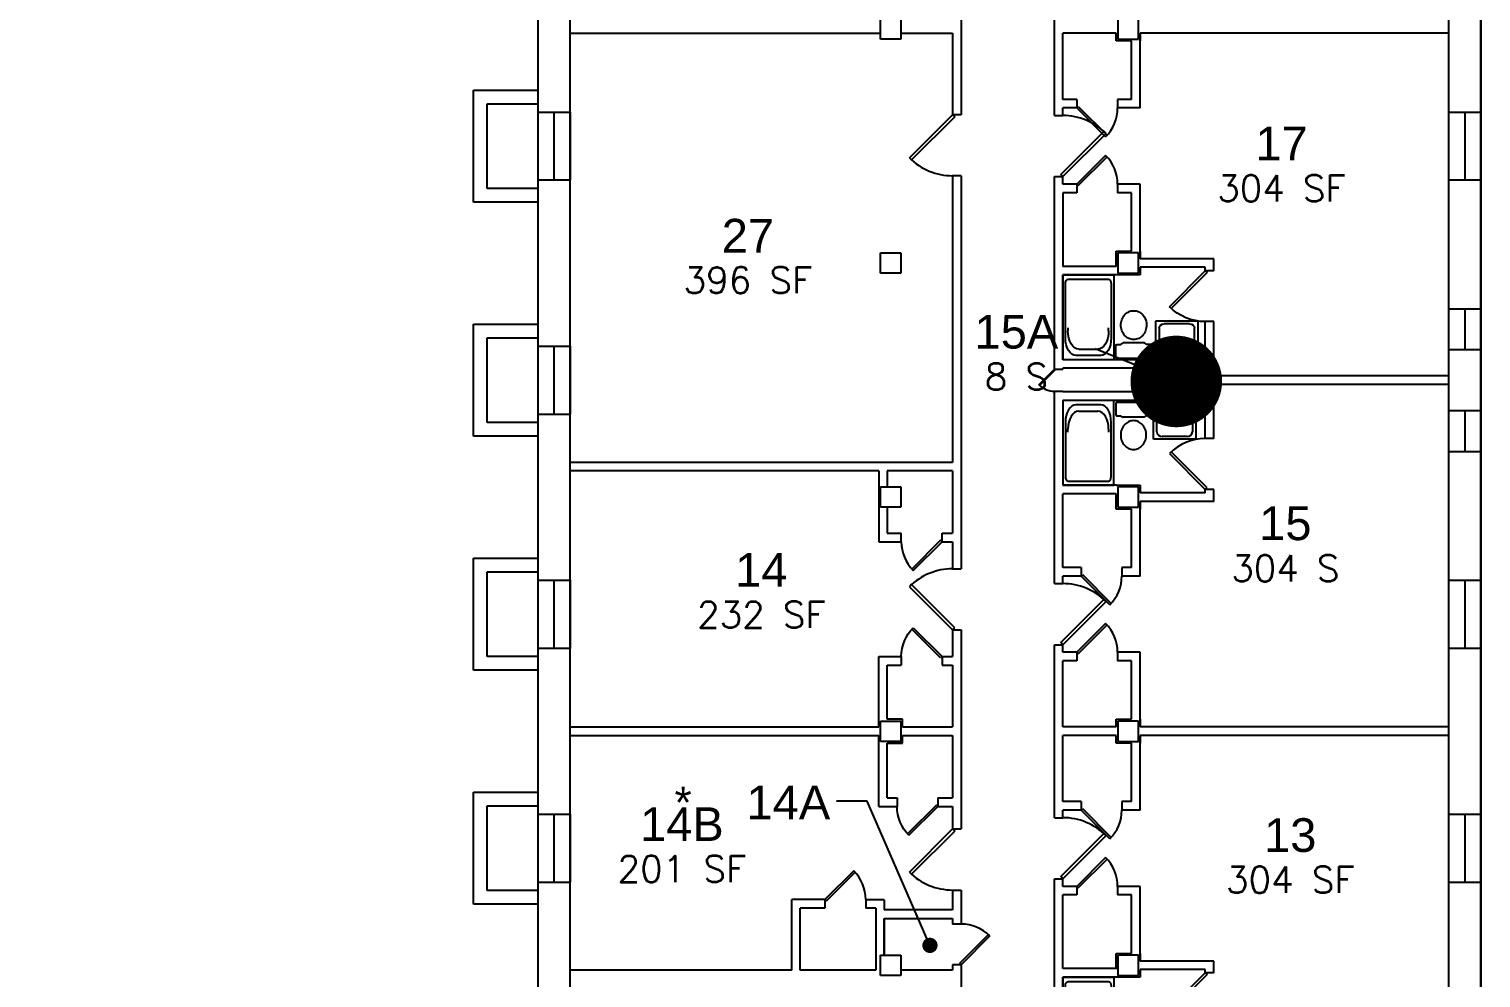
# Model space of a CAD drawing. Header units: inches. Extents: x 3065714 to 3066071, y 1244958 to 1245337.
# Drawn here: x 3065849.7 to 3065921, y 1245229.8 to 1245276.5 of the extents above; entities that cross this region are included whole.
import ezdxf
from ezdxf import colors
from ezdxf.entities.mleader import LeaderData, LeaderLine
from ezdxf.enums import TextEntityAlignment as Align
from ezdxf.math import Vec2, Vec3

# ---------------------------------------------------------------- set-up
doc = ezdxf.new("R2010")
doc.units = ezdxf.units.IN
doc.header["$MEASUREMENT"] = 0
for name, color, linetype in [('A-DOOR', 2, 'Continuous'), ('A-GLAZ', 2, 'Continuous'), ('A-SPAC-ANOT', 7, 'Continuous'), ('A-SPAC-GROS', 6, 'Continuous'), ('A-SPAC-RMNO', 4, 'Continuous'), ('A-SPAC-RMTW', 4, 'Continuous'), ('A-WALL', 7, 'Continuous'), ('P-FIXT', 3, 'Continuous'), ('S-COLS', 5, 'Continuous')]:
    doc.layers.add(name, color=color, linetype=linetype)
doc.styles.add('FAI1', font='arial.ttf')
doc.styles.add('ROMANS', font='romans.shx')
doc.styles.add('SIMPLEX', font='simplex')
doc.styles.get("Standard").update_dxf_attribs({"font": 'arial.ttf'})
doc.dimstyles.get("Standard").update_dxf_attribs({"dimtxt": 0.18, "dimasz": 0.18, "dimexe": 0.18, "dimexo": 0.0625, "dimgap": 0.09, "dimtad": 0, "dimtih": 1, "dimtoh": 1, "dimdec": 4, "dimzin": 0, "dimdsep": 46, "dimtxsty": 'Standard', "dimcen": 0.09, "dimadec": 0, "dimazin": 0, "dimtfac": 1, "dimtdec": 4, "dimtofl": 0, "dimtmove": 0, "dimatfit": 3, "dimfxl": 1, "dimtolj": 1, "dimtzin": 0, "dimarcsym": 0})

# ---------------------------------------------------------------- blocks, each defined once
blk = doc.blocks.new('AB141')
for p, q in [((1, 0.5), (0, 0.5)), ((0, 0.5), (0, -0.5)), ((0.05, 0.395071), (0.05, -0.395071)), ((0.743209, 0.45), (0.104929, 0.45)), ((0.624759, 0.4), (0.660817, 0.4)), ((1, -0.5), (1, 0.5)), ((0.874759, 0.186058), (0.874759, -0.186058)), ((0.95, -0.243209), (0.95, 0.243209)), ((0, -0.5), (1, -0.5)), ((0.104929, -0.45), (0.743209, -0.45)), ((0.660817, -0.4), (0.624759, -0.4))]:
    blk.add_line(p, q)
for centre, radius, start, end in [((0.104929, 0.395071), 0.054929, 90, 180), ((0.660817, 0.186058), 0.213942, 0, 90), ((0.743209, 0.243209), 0.206791, 0, 90), ((0.660817, -0.186058), 0.213942, 270, 0), ((0.743209, -0.243209), 0.206791, 270, 0), ((0.104929, -0.395071), 0.054929, 180, 270)]:
    blk.add_arc(centre, radius, start, end)
blk = doc.blocks.new('AD131')
for p, q in [((0.03333, -0.475023), (0.03333, 0.475023)), ((0.05833, 0.500023), (0.298978, 0.500023)), ((0.323978, 0.475023), (0.323978, 0.362171)), ((0.323978, 0.362171), (0.354249, 0.298611)), ((0.354249, 0.298611), (0.354249, -0.298611)), ((0.323978, -0.362171), (0.354249, -0.298611)), ((0.05833, -0.500023), (0.298978, -0.500023)), ((0.323978, -0.475023), (0.323978, -0.362171))]:
    blk.add_line(p, q)
blk.add_lwpolyline([(1.033321, -0.002131, 0.084445), (1.00948, 0.138025, 0.091522), (0.944276, 0.252035, 0.103706), (0.835094, 0.337134, 0.134256), (0.729302, 0.357313, 0.114344), (0.615596, 0.330966, 0.103706), (0.514328, 0.252035, 0.091522), (0.449124, 0.138025, 0.084445), (0.425283, -0.002131, 0.084445), (0.449124, -0.142287, 0.091522), (0.514328, -0.256296, 0.103706), (0.615596, -0.335228, 0.114344), (0.729302, -0.361575, 0.114344), (0.843008, -0.335228, 0.103706), (0.944276, -0.256296, 0.091522), (1.00948, -0.142287, 0.084445)], format="xyb", close=True)
for centre, start, end in [((0.05833, 0.475023), 90, 180), ((0.298978, 0.475023), 0, 90), ((0.05833, -0.475023), 180, 270), ((0.298978, -0.475023), 270, 0)]:
    blk.add_arc(centre, 0.025, start, end)
blk = doc.blocks.new('AC141')
for p, q in [((0, 0.5), (1, 0.5)), ((0, -0.5), (0, 0.5)), ((0.346581, 0.4183), (0.810283, 0.4183)), ((1, 0.5), (1, -0.5)), ((0.0753, 0.12255), (0.145017, 0.12255)), ((0.0753, -0.12255), (0.0753, 0.12255)), ((0.145017, 0.12255), (0.145017, -0.12255)), ((0.226581, -0.2983), (0.226581, 0.2983)), ((0.930283, 0.2983), (0.930283, -0.2983)), ((0.145017, -0.12255), (0.0753, -0.12255)), ((1, -0.5), (0, -0.5)), ((0.810283, -0.4183), (0.346581, -0.4183))]:
    blk.add_line(p, q)
for centre, start, end in [((0.346581, 0.2983), 90, 180), ((0.810283, 0.2983), 0, 90), ((0.346581, -0.2983), 180, 270), ((0.810283, -0.2983), 270, 0)]:
    blk.add_arc(centre, 0.12, start, end)
blk = doc.blocks.new('ADO101')
for p, q in [((0.465624, -0.034373), (-0.240645, 0.671896)), ((-0.207108, 0.707105), (0.499997, 0)), ((0.499997, 0), (0.465624, -0.034373))]:
    blk.add_line(p, q)
blk.add_arc((0.499997, 0), 0.999997, 135, 180)
blk = doc.blocks.new('AWI002')
blk.add_line((-0.5, -1), (0.5, -1))
blk = doc.blocks.new('ADO001')
for p, q in [((0.207106, 0.707105), (-0.499999, 0)), ((-0.465625, -0.034373), (0.240643, 0.671896)), ((-0.499999, 0), (-0.465625, -0.034373))]:
    blk.add_line(p, q)
blk.add_arc((-0.499999, 0), 0.999997, 0, 45)
blk = doc.blocks.new('FMGRM1')
at = {"style": 'FAI1'}
for tag, p in [('DATA1', (0, -0.2836)), ('DATA2', (0, -0.443)), ('DATA3', (0, -0.6024)), ('DATA4', (0, -0.7618)), ('DATA5', (0, -0.9213))]:
    blk.add_attdef(tag, text='', height=0.1172, dxfattribs=at).set_placement(p, align=Align.CENTER)
at = {"layer": 'A-SPAC-RMNO', "style": 'FAI1'}
blk.add_attdef('RMNUMB', text='', height=0.16, dxfattribs=at).set_placement((0, 0), align=Align.MIDDLE)
blk = doc.blocks.new('_Dot')
at = {"color": 0, "linetype": 'ByBlock', "lineweight": -2}
blk.add_line((-0.5, 0), (-1, 0), dxfattribs=at)
at = {"color": 0, "linetype": 'ByBlock', "const_width": 0.5}
blk.add_lwpolyline([(-0.25, 0, 1), (0.25, 0, 1)], format="xyb", close=True, dxfattribs=at)
blk = doc.blocks.new('SEECHART')
blk.add_text('*', height=0.15).set_placement((0, 0), align=Align.MIDDLE_CENTER)

msp = doc.modelspace()

# ---------------------------------------------------------------- linework, layer by layer
at = {"layer": 'A-GLAZ'}
for p, q in [((3065874.683, 1245272.382), (3065874.683, 1245269.048)), ((3065876.266, 1245272.382), (3065876.266, 1245269.048)), ((3065919.432, 1245269.048), (3065919.432, 1245272.382)), ((3065921.016, 1245269.048), (3065921.016, 1245272.382)), ((3065919.432, 1245260.715), (3065919.432, 1245262.715)), ((3065921.016, 1245260.715), (3065921.016, 1245262.715)), ((3065874.683, 1245260.882), (3065874.683, 1245257.548)), ((3065876.266, 1245260.882), (3065876.266, 1245257.548)), ((3065919.432, 1245255.715), (3065919.432, 1245257.715)), ((3065921.016, 1245255.715), (3065921.016, 1245257.715)), ((3065874.683, 1245249.382), (3065874.683, 1245246.048)), ((3065876.266, 1245249.382), (3065876.266, 1245246.048)), ((3065919.432, 1245246.048), (3065919.432, 1245249.382)), ((3065921.016, 1245246.048), (3065921.016, 1245249.382)), ((3065874.683, 1245237.882), (3065874.683, 1245234.548)), ((3065876.266, 1245237.882), (3065876.266, 1245234.548)), ((3065919.432, 1245234.548), (3065919.432, 1245237.882)), ((3065921.016, 1245234.548), (3065921.016, 1245237.882))]:
    msp.add_line(p, q, dxfattribs=at)
at = {"layer": 'A-SPAC-GROS'}
msp.add_lwpolyline([(3065874.683, 1245172.132), (3065849.683, 1245172.132), (3065849.683, 1245162.132), (3065874.683, 1245162.132), (3065874.683, 1245126.632), (3065895.064, 1245126.632), (3065900.564, 1245126.632), (3065921.016, 1245126.632), (3065921.016, 1245312.465), (3065917.016, 1245312.465), (3065917.016, 1245321.465), (3065902.349, 1245321.465), (3065893.349, 1245321.465), (3065888.683, 1245321.465), (3065888.683, 1245312.465), (3065874.683, 1245312.465)], close=True, dxfattribs=at)
at = {"layer": 'A-WALL'}
for p, q in [((3065874.683, 1245312.465), (3065874.683, 1245169.548)), ((3065921.016, 1245312.465), (3065921.016, 1245169.724)), ((3065876.266, 1245169.548), (3065876.266, 1245310.882)), ((3065919.432, 1245169.724), (3065919.432, 1245310.866)), ((3065895.474, 1245280.673), (3065895.474, 1245272.257)), ((3065900.058, 1245272.215), (3065900.058, 1245280.715)), ((3065876.266, 1245276.257), (3065891.516, 1245276.257)), ((3065892.516, 1245276.257), (3065895.058, 1245276.257)), ((3065895.058, 1245276.257), (3065895.058, 1245272.257)), ((3065900.474, 1245273.007), (3065900.474, 1245276.257)), ((3065903.099, 1245276.257), (3065900.474, 1245276.257)), ((3065903.099, 1245275.882), (3065903.099, 1245276.257)), ((3065919.432, 1245276.257), (3065904.266, 1245276.257)), ((3065904.266, 1245272.59), (3065904.266, 1245276.257)), ((3065904.266, 1245276.257), (3065904.266, 1245275.882)), ((3065903.849, 1245275.882), (3065903.099, 1245275.882)), ((3065903.849, 1245273.007), (3065903.849, 1245275.882)), ((3065871.516, 1245267.965), (3065871.516, 1245273.465)), ((3065871.516, 1245273.465), (3065874.683, 1245273.465)), ((3065872.183, 1245268.632), (3065872.183, 1245272.798)), ((3065872.183, 1245272.798), (3065874.683, 1245272.798)), ((3065901.162, 1245273.007), (3065900.474, 1245273.007)), ((3065900.474, 1245272.215), (3065900.474, 1245272.59)), ((3065901.162, 1245272.59), (3065900.474, 1245272.59)), ((3065901.162, 1245273.007), (3065901.162, 1245272.59)), ((3065903.849, 1245273.007), (3065903.162, 1245273.007)), ((3065903.162, 1245273.007), (3065903.162, 1245272.59)), ((3065904.266, 1245272.59), (3065903.162, 1245272.59)), ((3065874.683, 1245272.382), (3065876.266, 1245272.382)), ((3065895.474, 1245272.257), (3065895.058, 1245272.257)), ((3065900.058, 1245272.215), (3065900.474, 1245272.215)), ((3065919.432, 1245272.382), (3065921.016, 1245272.382)), ((3065874.683, 1245269.048), (3065876.266, 1245269.048)), ((3065895.058, 1245269.257), (3065895.058, 1245255.173)), ((3065895.474, 1245269.257), (3065895.058, 1245269.257)), ((3065895.474, 1245269.257), (3065895.474, 1245249.944)), ((3065900.058, 1245269.215), (3065900.474, 1245269.215)), ((3065900.058, 1245259.757), (3065900.058, 1245269.215)), ((3065900.474, 1245268.84), (3065900.474, 1245269.215)), ((3065919.432, 1245269.048), (3065921.016, 1245269.048)), ((3065874.683, 1245268.632), (3065872.183, 1245268.632)), ((3065901.162, 1245268.84), (3065900.474, 1245268.84)), ((3065900.474, 1245268.423), (3065900.474, 1245264.798)), ((3065901.162, 1245268.423), (3065900.474, 1245268.423)), ((3065901.162, 1245268.84), (3065901.162, 1245268.423)), ((3065904.266, 1245268.84), (3065903.162, 1245268.84)), ((3065903.162, 1245268.84), (3065903.162, 1245268.423)), ((3065903.849, 1245268.423), (3065903.162, 1245268.423)), ((3065903.849, 1245265.548), (3065903.849, 1245268.423)), ((3065904.266, 1245265.173), (3065904.266, 1245268.84)), ((3065874.683, 1245267.965), (3065871.516, 1245267.965)), ((3065903.099, 1245265.548), (3065903.849, 1245265.548)), ((3065903.099, 1245264.798), (3065903.099, 1245265.548)), ((3065904.266, 1245265.548), (3065904.266, 1245265.173)), ((3065903.099, 1245264.798), (3065900.474, 1245264.798)), ((3065907.891, 1245265.173), (3065904.266, 1245265.173)), ((3065904.266, 1245264.757), (3065904.266, 1245264.382)), ((3065907.474, 1245264.757), (3065904.266, 1245264.757)), ((3065907.474, 1245264.59), (3065907.474, 1245264.757)), ((3065907.891, 1245264.59), (3065907.474, 1245264.59)), ((3065907.891, 1245264.59), (3065907.891, 1245265.173)), ((3065903.099, 1245264.382), (3065900.474, 1245264.382)), ((3065900.474, 1245264.382), (3065900.474, 1245260.215)), ((3065904.266, 1245264.382), (3065903.099, 1245264.382)), ((3065919.432, 1245262.715), (3065921.016, 1245262.715)), ((3065871.516, 1245256.465), (3065871.516, 1245261.965)), ((3065871.516, 1245261.965), (3065874.683, 1245261.965)), ((3065907.891, 1245262.09), (3065907.474, 1245262.09)), ((3065907.474, 1245260.215), (3065907.474, 1245262.09)), ((3065907.891, 1245259.423), (3065907.891, 1245262.09)), ((3065872.183, 1245257.132), (3065872.183, 1245261.298)), ((3065872.183, 1245261.298), (3065874.683, 1245261.298)), ((3065874.683, 1245260.882), (3065876.266, 1245260.882)), ((3065919.432, 1245260.715), (3065921.016, 1245260.715)), ((3065900.058, 1245259.757), (3065900.474, 1245259.757)), ((3065907.474, 1245260.215), (3065900.474, 1245260.215)), ((3065900.474, 1245259.798), (3065900.474, 1245259.757)), ((3065907.474, 1245259.798), (3065900.474, 1245259.798)), ((3065907.474, 1245258.632), (3065907.474, 1245259.798)), ((3065919.432, 1245259.423), (3065907.891, 1245259.423)), ((3065919.432, 1245259.007), (3065907.891, 1245259.007)), ((3065907.891, 1245256.34), (3065907.891, 1245259.007)), ((3065900.058, 1245249.215), (3065900.058, 1245258.673)), ((3065900.058, 1245258.673), (3065900.474, 1245258.673)), ((3065900.474, 1245258.673), (3065900.474, 1245258.632)), ((3065907.474, 1245258.632), (3065900.474, 1245258.632)), ((3065907.474, 1245258.215), (3065900.474, 1245258.215)), ((3065900.474, 1245258.215), (3065900.474, 1245254.048)), ((3065907.474, 1245256.34), (3065907.474, 1245258.215)), ((3065874.683, 1245257.548), (3065876.266, 1245257.548)), ((3065919.432, 1245257.715), (3065921.016, 1245257.715)), ((3065874.683, 1245257.132), (3065872.183, 1245257.132)), ((3065874.683, 1245256.465), (3065871.516, 1245256.465)), ((3065907.891, 1245256.34), (3065907.474, 1245256.34)), ((3065919.432, 1245255.715), (3065921.016, 1245255.715)), ((3065895.058, 1245255.173), (3065876.266, 1245255.173)), ((3065891.433, 1245254.757), (3065876.266, 1245254.757)), ((3065891.433, 1245254.757), (3065891.433, 1245251.277)), ((3065895.058, 1245254.757), (3065891.849, 1245254.757)), ((3065891.849, 1245254.757), (3065891.849, 1245253.965)), ((3065895.058, 1245254.757), (3065895.058, 1245251.694)), ((3065903.099, 1245254.048), (3065900.474, 1245254.048)), ((3065903.099, 1245254.048), (3065904.266, 1245254.048)), ((3065904.266, 1245254.048), (3065904.266, 1245253.673)), ((3065900.474, 1245250.007), (3065900.474, 1245253.632)), ((3065903.099, 1245253.632), (3065900.474, 1245253.632)), ((3065903.099, 1245252.882), (3065903.099, 1245253.632)), ((3065907.474, 1245253.673), (3065904.266, 1245253.673)), ((3065904.266, 1245253.257), (3065904.266, 1245252.882)), ((3065904.266, 1245249.59), (3065904.266, 1245253.257)), ((3065907.891, 1245253.257), (3065904.266, 1245253.257)), ((3065907.891, 1245253.84), (3065907.474, 1245253.84)), ((3065907.474, 1245253.673), (3065907.474, 1245253.84)), ((3065907.891, 1245253.257), (3065907.891, 1245253.84)), ((3065891.849, 1245252.965), (3065891.849, 1245251.694)), ((3065903.849, 1245252.882), (3065903.099, 1245252.882)), ((3065903.849, 1245250.007), (3065903.849, 1245252.882)), ((3065891.433, 1245251.277), (3065892.537, 1245251.277)), ((3065891.849, 1245251.694), (3065892.537, 1245251.694)), ((3065892.537, 1245251.277), (3065892.537, 1245251.694)), ((3065894.537, 1245251.694), (3065895.058, 1245251.694)), ((3065894.537, 1245251.277), (3065894.537, 1245251.694)), ((3065894.537, 1245251.277), (3065895.058, 1245251.277)), ((3065895.058, 1245251.277), (3065895.058, 1245249.944)), ((3065871.516, 1245244.965), (3065871.516, 1245250.465)), ((3065871.516, 1245250.465), (3065874.683, 1245250.465)), ((3065872.183, 1245245.632), (3065872.183, 1245249.798)), ((3065872.183, 1245249.798), (3065874.683, 1245249.798)), ((3065895.058, 1245249.944), (3065895.474, 1245249.944)), ((3065901.37, 1245250.007), (3065900.474, 1245250.007)), ((3065901.37, 1245250.007), (3065901.37, 1245249.59)), ((3065903.849, 1245250.007), (3065903.37, 1245250.007)), ((3065903.37, 1245250.007), (3065903.37, 1245249.59)), ((3065874.683, 1245249.382), (3065876.266, 1245249.382)), ((3065900.058, 1245249.215), (3065900.474, 1245249.215)), ((3065900.474, 1245249.215), (3065900.474, 1245249.59)), ((3065901.37, 1245249.59), (3065900.474, 1245249.59)), ((3065904.266, 1245249.59), (3065903.37, 1245249.59)), ((3065919.432, 1245249.382), (3065921.016, 1245249.382)), ((3065895.058, 1245246.944), (3065895.474, 1245246.944)), ((3065895.058, 1245246.944), (3065895.058, 1245245.632)), ((3065895.474, 1245246.944), (3065895.474, 1245237.162)), ((3065874.683, 1245246.048), (3065876.266, 1245246.048)), ((3065900.058, 1245246.215), (3065900.474, 1245246.215)), ((3065900.058, 1245237.715), (3065900.058, 1245246.215)), ((3065900.474, 1245245.84), (3065900.474, 1245246.215)), ((3065919.432, 1245246.048), (3065921.016, 1245246.048)), ((3065874.683, 1245245.632), (3065872.183, 1245245.632)), ((3065891.433, 1245245.632), (3065892.537, 1245245.632)), ((3065891.433, 1245242.173), (3065891.433, 1245245.632)), ((3065892.537, 1245245.632), (3065892.537, 1245245.215)), ((3065894.537, 1245245.632), (3065895.058, 1245245.632)), ((3065894.537, 1245245.632), (3065894.537, 1245245.215)), ((3065901.162, 1245245.84), (3065900.474, 1245245.84)), ((3065900.474, 1245242.173), (3065900.474, 1245245.423)), ((3065901.162, 1245245.423), (3065900.474, 1245245.423)), ((3065901.162, 1245245.84), (3065901.162, 1245245.423)), ((3065904.266, 1245245.84), (3065903.162, 1245245.84)), ((3065903.162, 1245245.84), (3065903.162, 1245245.423)), ((3065903.849, 1245245.423), (3065903.162, 1245245.423)), ((3065903.849, 1245242.548), (3065903.849, 1245245.423)), ((3065904.266, 1245242.173), (3065904.266, 1245245.84)), ((3065874.683, 1245244.965), (3065871.516, 1245244.965)), ((3065891.849, 1245245.215), (3065892.537, 1245245.215)), ((3065891.849, 1245242.548), (3065891.849, 1245245.215)), ((3065894.537, 1245245.215), (3065895.058, 1245245.215)), ((3065895.058, 1245245.215), (3065895.058, 1245242.173)), ((3065892.599, 1245242.548), (3065891.849, 1245242.548)), ((3065892.599, 1245242.173), (3065892.599, 1245242.548)), ((3065903.099, 1245242.548), (3065903.849, 1245242.548)), ((3065903.099, 1245242.173), (3065903.099, 1245242.548)), ((3065904.266, 1245242.548), (3065904.266, 1245242.173)), ((3065876.266, 1245242.173), (3065891.433, 1245242.173)), ((3065876.266, 1245241.757), (3065891.433, 1245241.757)), ((3065891.433, 1245238.267), (3065891.433, 1245241.757)), ((3065892.599, 1245242.173), (3065895.058, 1245242.173)), ((3065892.599, 1245241.382), (3065892.599, 1245241.757)), ((3065892.599, 1245241.757), (3065895.058, 1245241.757)), ((3065895.058, 1245241.757), (3065895.058, 1245238.683)), ((3065903.099, 1245242.173), (3065900.474, 1245242.173)), ((3065900.474, 1245238.507), (3065900.474, 1245241.757)), ((3065903.099, 1245241.757), (3065900.474, 1245241.757)), ((3065903.099, 1245241.382), (3065903.099, 1245241.757)), ((3065919.432, 1245242.173), (3065904.266, 1245242.173)), ((3065919.432, 1245241.757), (3065904.266, 1245241.757)), ((3065904.266, 1245238.09), (3065904.266, 1245241.757)), ((3065904.266, 1245241.757), (3065904.266, 1245241.382)), ((3065891.849, 1245241.382), (3065892.599, 1245241.382)), ((3065891.849, 1245238.683), (3065891.849, 1245241.382)), ((3065903.849, 1245241.382), (3065903.099, 1245241.382)), ((3065903.849, 1245238.507), (3065903.849, 1245241.382)), ((3065871.516, 1245233.465), (3065871.516, 1245238.965)), ((3065871.516, 1245238.965), (3065874.683, 1245238.965)), ((3065872.183, 1245234.132), (3065872.183, 1245238.298)), ((3065872.183, 1245238.298), (3065874.683, 1245238.298)), ((3065891.433, 1245238.267), (3065892.328, 1245238.267)), ((3065891.849, 1245238.683), (3065892.328, 1245238.683)), ((3065892.328, 1245238.683), (3065892.328, 1245238.267)), ((3065894.328, 1245238.683), (3065895.058, 1245238.683)), ((3065894.328, 1245238.683), (3065894.328, 1245238.267)), ((3065894.328, 1245238.267), (3065895.058, 1245238.267)), ((3065895.058, 1245238.267), (3065895.058, 1245237.162)), ((3065901.37, 1245238.507), (3065900.474, 1245238.507)), ((3065901.37, 1245238.507), (3065901.37, 1245238.09)), ((3065903.849, 1245238.507), (3065903.37, 1245238.507)), ((3065903.37, 1245238.507), (3065903.37, 1245238.09)), ((3065874.683, 1245237.882), (3065876.266, 1245237.882)), ((3065900.058, 1245237.715), (3065900.474, 1245237.715)), ((3065900.474, 1245237.715), (3065900.474, 1245238.09)), ((3065901.37, 1245238.09), (3065900.474, 1245238.09)), ((3065904.266, 1245238.09), (3065903.37, 1245238.09)), ((3065919.432, 1245237.882), (3065921.016, 1245237.882)), ((3065895.058, 1245237.162), (3065895.474, 1245237.162)), ((3065900.058, 1245234.715), (3065900.474, 1245234.715)), ((3065900.058, 1245225.257), (3065900.058, 1245234.715)), ((3065900.474, 1245234.34), (3065900.474, 1245234.715)), ((3065874.683, 1245234.132), (3065872.183, 1245234.132)), ((3065874.683, 1245234.548), (3065876.266, 1245234.548)), ((3065895.058, 1245234.162), (3065895.058, 1245233.183)), ((3065895.058, 1245234.162), (3065895.474, 1245234.162)), ((3065895.474, 1245234.162), (3065895.474, 1245232.491)), ((3065901.162, 1245234.34), (3065900.474, 1245234.34)), ((3065900.474, 1245230.298), (3065900.474, 1245233.923)), ((3065901.162, 1245233.923), (3065900.474, 1245233.923)), ((3065901.162, 1245234.34), (3065901.162, 1245233.923)), ((3065904.266, 1245234.34), (3065903.162, 1245234.34)), ((3065903.162, 1245234.34), (3065903.162, 1245233.923)), ((3065903.849, 1245233.923), (3065903.162, 1245233.923)), ((3065903.849, 1245231.048), (3065903.849, 1245233.923)), ((3065904.266, 1245230.673), (3065904.266, 1245234.34)), ((3065919.432, 1245234.548), (3065921.016, 1245234.548)), ((3065874.683, 1245233.465), (3065871.516, 1245233.465)), ((3065887.151, 1245230.215), (3065887.151, 1245233.694)), ((3065888.787, 1245233.694), (3065887.151, 1245233.694)), ((3065887.568, 1245230.215), (3065887.568, 1245233.277)), ((3065888.787, 1245233.277), (3065887.568, 1245233.277)), ((3065888.787, 1245233.694), (3065888.787, 1245233.277)), ((3065891.703, 1245233.683), (3065890.787, 1245233.683)), ((3065890.787, 1245233.683), (3065890.787, 1245233.277)), ((3065891.287, 1245233.277), (3065890.787, 1245233.277)), ((3065891.287, 1245233.277), (3065891.287, 1245230.215)), ((3065895.058, 1245233.183), (3065891.703, 1245233.183)), ((3065891.703, 1245232.767), (3065891.703, 1245230.965)), ((3065891.703, 1245230.965), (3065891.703, 1245232.767)), ((3065895.058, 1245232.767), (3065895.058, 1245232.491)), ((3065895.474, 1245232.491), (3065895.058, 1245232.491)), ((3065903.099, 1245231.048), (3065903.849, 1245231.048)), ((3065903.099, 1245230.298), (3065903.099, 1245231.048)), ((3065904.266, 1245231.048), (3065904.266, 1245230.673)), ((3065895.058, 1245230.491), (3065895.058, 1245230.215)), ((3065895.474, 1245230.491), (3065895.058, 1245230.491)), ((3065895.474, 1245230.491), (3065895.474, 1245218.757)), ((3065907.891, 1245230.673), (3065904.266, 1245230.673)), ((3065907.891, 1245230.09), (3065907.891, 1245230.673)), ((3065887.151, 1245230.215), (3065876.266, 1245230.215)), ((3065891.287, 1245230.215), (3065887.568, 1245230.215)), ((3065895.058, 1245230.215), (3065892.516, 1245230.215)), ((3065903.183, 1245230.298), (3065900.474, 1245230.298)), ((3065903.099, 1245229.882), (3065900.474, 1245229.882)), ((3065900.474, 1245229.882), (3065900.474, 1245225.715)), ((3065904.266, 1245229.882), (3065903.099, 1245229.882)), ((3065904.266, 1245230.257), (3065904.266, 1245229.882)), ((3065904.266, 1245230.257), (3065904.266, 1245229.882)), ((3065907.474, 1245230.257), (3065904.266, 1245230.257)), ((3065907.474, 1245230.09), (3065907.474, 1245230.257)), ((3065907.891, 1245230.09), (3065907.474, 1245230.09))]:
    msp.add_line(p, q, dxfattribs=at)
at = {"layer": 'A-WALL', "flags": 128}
for points in [[(3065891.703, 1245233.683), (3065891.703, 1245233.183)], [(3065891.703, 1245232.767), (3065895.058, 1245232.767)]]:
    msp.add_lwpolyline(points, dxfattribs=at)
at = {"layer": 'S-COLS'}
for p, q in [((3065891.516, 1245275.965), (3065891.516, 1245276.965)), ((3065892.516, 1245276.965), (3065892.516, 1245275.965)), ((3065903.183, 1245276.965), (3065903.183, 1245275.965)), ((3065904.183, 1245275.965), (3065904.183, 1245276.965)), ((3065892.516, 1245275.965), (3065891.516, 1245275.965)), ((3065903.183, 1245275.965), (3065904.183, 1245275.965)), ((3065891.516, 1245265.465), (3065892.516, 1245265.465)), ((3065891.516, 1245264.465), (3065891.516, 1245265.465)), ((3065892.516, 1245265.465), (3065892.516, 1245264.465)), ((3065903.183, 1245265.465), (3065903.183, 1245264.465)), ((3065904.183, 1245265.465), (3065903.183, 1245265.465)), ((3065904.183, 1245264.465), (3065904.183, 1245265.465)), ((3065892.516, 1245264.465), (3065891.516, 1245264.465)), ((3065903.183, 1245264.465), (3065904.183, 1245264.465)), ((3065891.516, 1245253.965), (3065892.516, 1245253.965)), ((3065891.516, 1245252.965), (3065891.516, 1245253.965)), ((3065892.516, 1245253.965), (3065892.516, 1245252.965)), ((3065903.183, 1245253.965), (3065903.183, 1245252.965)), ((3065904.183, 1245253.965), (3065903.183, 1245253.965)), ((3065904.183, 1245252.965), (3065904.183, 1245253.965)), ((3065892.516, 1245252.965), (3065891.516, 1245252.965)), ((3065903.183, 1245252.965), (3065904.183, 1245252.965)), ((3065891.516, 1245242.465), (3065892.516, 1245242.465)), ((3065891.516, 1245241.465), (3065891.516, 1245242.465)), ((3065892.516, 1245242.465), (3065892.516, 1245241.465)), ((3065903.183, 1245242.465), (3065903.183, 1245241.465)), ((3065904.183, 1245242.465), (3065903.183, 1245242.465)), ((3065904.183, 1245241.465), (3065904.183, 1245242.465)), ((3065892.516, 1245241.465), (3065891.516, 1245241.465)), ((3065903.183, 1245241.465), (3065904.183, 1245241.465)), ((3065891.516, 1245230.965), (3065892.516, 1245230.965)), ((3065891.516, 1245229.965), (3065891.516, 1245230.965)), ((3065892.516, 1245230.965), (3065892.516, 1245229.965)), ((3065903.183, 1245230.965), (3065903.183, 1245229.965)), ((3065904.183, 1245230.965), (3065903.183, 1245230.965)), ((3065904.183, 1245229.965), (3065904.183, 1245230.965)), ((3065892.516, 1245229.965), (3065891.516, 1245229.965)), ((3065903.183, 1245229.965), (3065904.183, 1245229.965))]:
    msp.add_line(p, q, dxfattribs=at)

# ---------------------------------------------------------------- block references
at = {"layer": 'A-DOOR'}
for name, p, xscale, yscale, zscale, rotation in [('ADO101', (3065902.162, 1245272.59), 2, 2, 6.666666666666666, 180), ('ADO101', (3065895.058, 1245270.757), 3, 3, 6.666666666666666, 90), ('ADO101', (3065900.474, 1245270.715), 3, 3, 6.666666666666666, 270), ('ADO001', (3065907.474, 1245263.34), -2.5, 2.5, 6.666666666666666, 90.00000000000007), ('ADO101', (3065900.058, 1245259.215), 1.083333333333333, 1.083333333333333, 6.666666666666666, 90), ('ADO001', (3065907.474, 1245255.09), 2.5, 2.5, 6.666666666666666, 90), ('ADO001', (3065893.537, 1245251.277), 2, 2, 6.666666666666666, 180), ('ADO001', (3065895.058, 1245248.444), 3, 3, 3, 90), ('ADO101', (3065902.37, 1245249.59), 2, 2, 6.666666666666666, 180), ('ADO101', (3065900.474, 1245247.715), 3, 3, 6.666666666666666, 270), ('ADO101', (3065893.328, 1245238.267), -2, 2, 6.666666666666666, 180), ('ADO101', (3065900.474, 1245236.215), 3, 3, 6.666666666666666, 270), ('ADO101', (3065902.37, 1245238.09), 2, 2, 6.666666666666666, 180), ('ADO101', (3065895.058, 1245235.662), 3, 3, 6.666666666666666, 90), ('ADO101', (3065895.474, 1245231.491), 2, 2, 2, 270), ('ADO001', (3065907.474, 1245228.84), -2.5, 2.5, 6.666666666666666, 90.00000000000007)]:
    msp.add_blockref(name, p, dxfattribs=dict(at, xscale=xscale, yscale=yscale, zscale=zscale, rotation=rotation))
at = {"layer": 'A-DOOR', "yscale": 2, "zscale": 6.666666666666666}
for p, xscale in [((3065902.162, 1245268.84), 2), ((3065893.537, 1245245.632), -2), ((3065902.162, 1245245.84), 2), ((3065902.162, 1245234.34), 2), ((3065889.787, 1245233.694), 2)]:
    msp.add_blockref('ADO001', p, dxfattribs=dict(at, xscale=xscale))
at = {"layer": 'A-GLAZ', "zscale": 3}
for p, xscale, yscale, rotation in [((3065874.683, 1245270.715), 3.333333333333333, 0.7916666666666666, 90), ((3065921.016, 1245270.715), 3.333333333333333, 0.7917717499999999, 270), ((3065921.016, 1245261.715), 2, 0.7917717499999999, 270), ((3065874.683, 1245259.215), 3.333333333333333, 0.7916666666666666, 90), ((3065921.016, 1245256.715), 2, 0.7917717499999999, 270), ((3065874.683, 1245247.715), 3.333333333333333, 0.7916666666666666, 90), ((3065921.016, 1245247.715), 3.333333333333333, 0.7917717499999999, 270), ((3065874.683, 1245236.215), 3.333333333333333, 0.7916666666666666, 90), ((3065921.016, 1245236.215), 3.333333333333333, 0.7917717499999999, 270)]:
    msp.add_blockref('AWI002', p, dxfattribs=dict(at, xscale=xscale, yscale=yscale, rotation=rotation))
at = {"layer": 'A-SPAC-ANOT', "xscale": 10.34166666666667, "yscale": 10.34166666666667, "zscale": 10.34166666666667}
msp.add_blockref('SEECHART', (3065881.818, 1245238.464), dxfattribs=at)
at = {"layer": 'A-SPAC-RMTW'}
ref = msp.add_blockref('FMGRM1', (3065911.215, 1245270.84), dxfattribs=dict(at, xscale=10.34166666666666, yscale=10.34166666666666, zscale=10.34166666666666))
ref.add_attrib('RMNUMB', '17', dxfattribs={"layer": 'A-SPAC-RMNO', "height": 1.6547, "style": 'FAI1'}).set_placement((3065911.215, 1245270.84), align=Align.MIDDLE)
ref = msp.add_blockref('FMGRM1', (3065885, 1245266.322), dxfattribs=dict(at, xscale=10.34166666666666, yscale=10.34166666666666, zscale=10.34166666666666))
ref.add_attrib('RMNUMB', '27', dxfattribs={"layer": 'A-SPAC-RMNO', "height": 1.6547, "style": 'FAI1'}).set_placement((3065885, 1245266.322), align=Align.MIDDLE)
ref = msp.add_blockref('FMGRM1', (3065898.191, 1245261.582), dxfattribs=dict(at, xscale=10.34166666666666, yscale=10.34166666666666, zscale=10.34166666666666))
ref.add_attrib('RMNUMB', '15A', dxfattribs={"layer": 'A-SPAC-RMNO', "height": 1.6547, "style": 'FAI1'}).set_placement((3065898.191, 1245261.582), align=Align.MIDDLE)
ref = msp.add_blockref('FMGRM1', (3065911.405, 1245252.168), dxfattribs=dict(at, xscale=10.34166666666666, yscale=10.34166666666666, zscale=10.34166666666666))
ref.add_attrib('RMNUMB', '15', dxfattribs={"layer": 'A-SPAC-RMNO', "height": 1.6547, "style": 'FAI1'}).set_placement((3065911.405, 1245252.168), align=Align.MIDDLE)
ref = msp.add_blockref('FMGRM1', (3065885.662, 1245249.887), dxfattribs=dict(at, xscale=10.34166666666667, yscale=10.34166666666667, zscale=10.34166666666667))
ref.add_attrib('RMNUMB', '14', dxfattribs={"layer": 'A-SPAC-RMNO', "height": 1.6547, "style": 'FAI1'}).set_placement((3065885.662, 1245249.887), align=Align.MIDDLE)
ref = msp.add_blockref('FMGRM1', (3065886.989, 1245238.464), dxfattribs=dict(at, xscale=10.34166666666667, yscale=10.34166666666667, zscale=10.34166666666667))
ref.add_attrib('RMNUMB', '14A', dxfattribs={"layer": 'A-SPAC-RMNO', "height": 1.6547, "style": 'FAI1'}).set_placement((3065886.989, 1245238.464), align=Align.MIDDLE)
ref = msp.add_blockref('FMGRM1', (3065881.757, 1245237.398), dxfattribs=dict(at, xscale=10.34166666666667, yscale=10.34166666666667, zscale=10.34166666666667))
ref.add_attrib('RMNUMB', '14B', dxfattribs={"layer": 'A-SPAC-RMNO', "height": 1.6547, "style": 'FAI1'}).set_placement((3065881.757, 1245237.398), align=Align.MIDDLE)
ref = msp.add_blockref('FMGRM1', (3065911.645, 1245236.862), dxfattribs=dict(at, xscale=10.34166666666666, yscale=10.34166666666666, zscale=10.34166666666666))
ref.add_attrib('RMNUMB', '13', dxfattribs={"layer": 'A-SPAC-RMNO', "height": 1.6547, "style": 'FAI1'}).set_placement((3065911.645, 1245236.862), align=Align.MIDDLE)
at = {"layer": 'P-FIXT'}
for name, p, xscale, yscale, zscale, rotation in [('AB141', (3065901.724, 1245264.382), -4.166666666666666, 2.5, 1.5, 90), ('AD131', (3065903.959, 1245260.215), -2.333333333333333, 1.75, 1.416666666666667, 270), ('AC141', (3065906.074, 1245260.276), -1.833333333333333, 2.083333333333333, 0.75, 270), ('AB141', (3065901.724, 1245254.048), 4.166666666666666, 2.5, 1.5, 90), ('AC141', (3065905.967, 1245258.154), 1.833333333333333, 2.083333333333333, 0.75, 270), ('AD131', (3065903.948, 1245258.215), 2.333333333333333, 1.75, 1.416666666666667, 270), ('AB141', (3065901.724, 1245229.882), -4.166666666666666, 2.5, 1.5, 90)]:
    msp.add_blockref(name, p, dxfattribs=dict(at, xscale=xscale, yscale=yscale, zscale=zscale, rotation=rotation))

# ---------------------------------------------------------------- texts
at = {"layer": 'A-SPAC-ANOT', "style": 'ROMANS'}
for s, p in [('304 SF', (3065911.215, 1245267.996)), ('396 SF', (3065885, 1245263.479)), ('8 S', (3065898.191, 1245258.738)), ('304 S', (3065911.405, 1245249.324)), ('232 SF', (3065885.662, 1245247.043)), ('201 SF', (3065881.757, 1245234.554)), ('304 SF', (3065911.645, 1245234.018))]:
    msp.add_text(s, height=1.2927, dxfattribs=at).set_placement(p, align=Align.CENTER)

# ---------------------------------------------------------------- leaders
at = {"layer": 'A-SPAC-RMTW'}
msp.add_leader([(3065906.048, 1245259.149), (3065902.069, 1245260.756)], dimstyle='Standard', override={"dimscale": 192, "dimasz": 0.09375, "dimlunit": 4, "dimtmove": 2, "dimldrblk": 'DotSmall'}, dxfattribs=at)
ml = msp.add_multileader_mtext('Standard', dxfattribs=at)
ml.set_content('', color=256, style='SIMPLEX')
ml.set_leader_properties()
ml.set_arrow_properties(name='DOT')
ml.build(insert=Vec2(0, 0))
ml.multileader.update_dxf_attribs({"text_left_attachment_type": 2, "text_right_attachment_type": 2, "dogleg_length": 0.0938, "arrow_head_size": 0.75, "scale": 192})
ctx = ml.context
ctx.base_point, ctx.scale, ctx.char_height, ctx.arrow_head_size, ctx.landing_gap_size, ctx.plane_origin = Vec3(3065888.353, 1245238.534), 192, 1.5, 0.75, 0.5, Vec3(3065893.944, 1245231.441)
ctx.left_attachment, ctx.right_attachment, ctx.text_align_type = 2, 2, 2
notes = []
notes.append((ctx, [(0, (1, 1, 0), (3065890.853, 1245238.534), (-1, 0), 1.5, [(0, [(3065893.944, 1245231.441)], 0, [])])]))
ctx.mtext.insert, ctx.mtext.alignment, ctx.mtext.flow_direction = Vec3(3065888.853, 1245239.284), 3, 5
for ctx, leaders in notes:
    for number, flags, end, landing, length, lines in leaders:
        leader = LeaderData()
        leader.index, (leader.has_last_leader_line, leader.has_dogleg_vector, leader.attachment_direction) = number, flags
        leader.last_leader_point, leader.dogleg_vector, leader.dogleg_length = Vec3(end), Vec3(landing), length
        for number, points, colour, breaks in lines:
            line = LeaderLine()
            line.index, line.vertices, line.color, line.breaks = number, Vec3.list(points), colors.encode_raw_color(colour), breaks
            leader.lines.append(line)
        ctx.leaders.append(leader)

doc.saveas('drawing.dxf')
